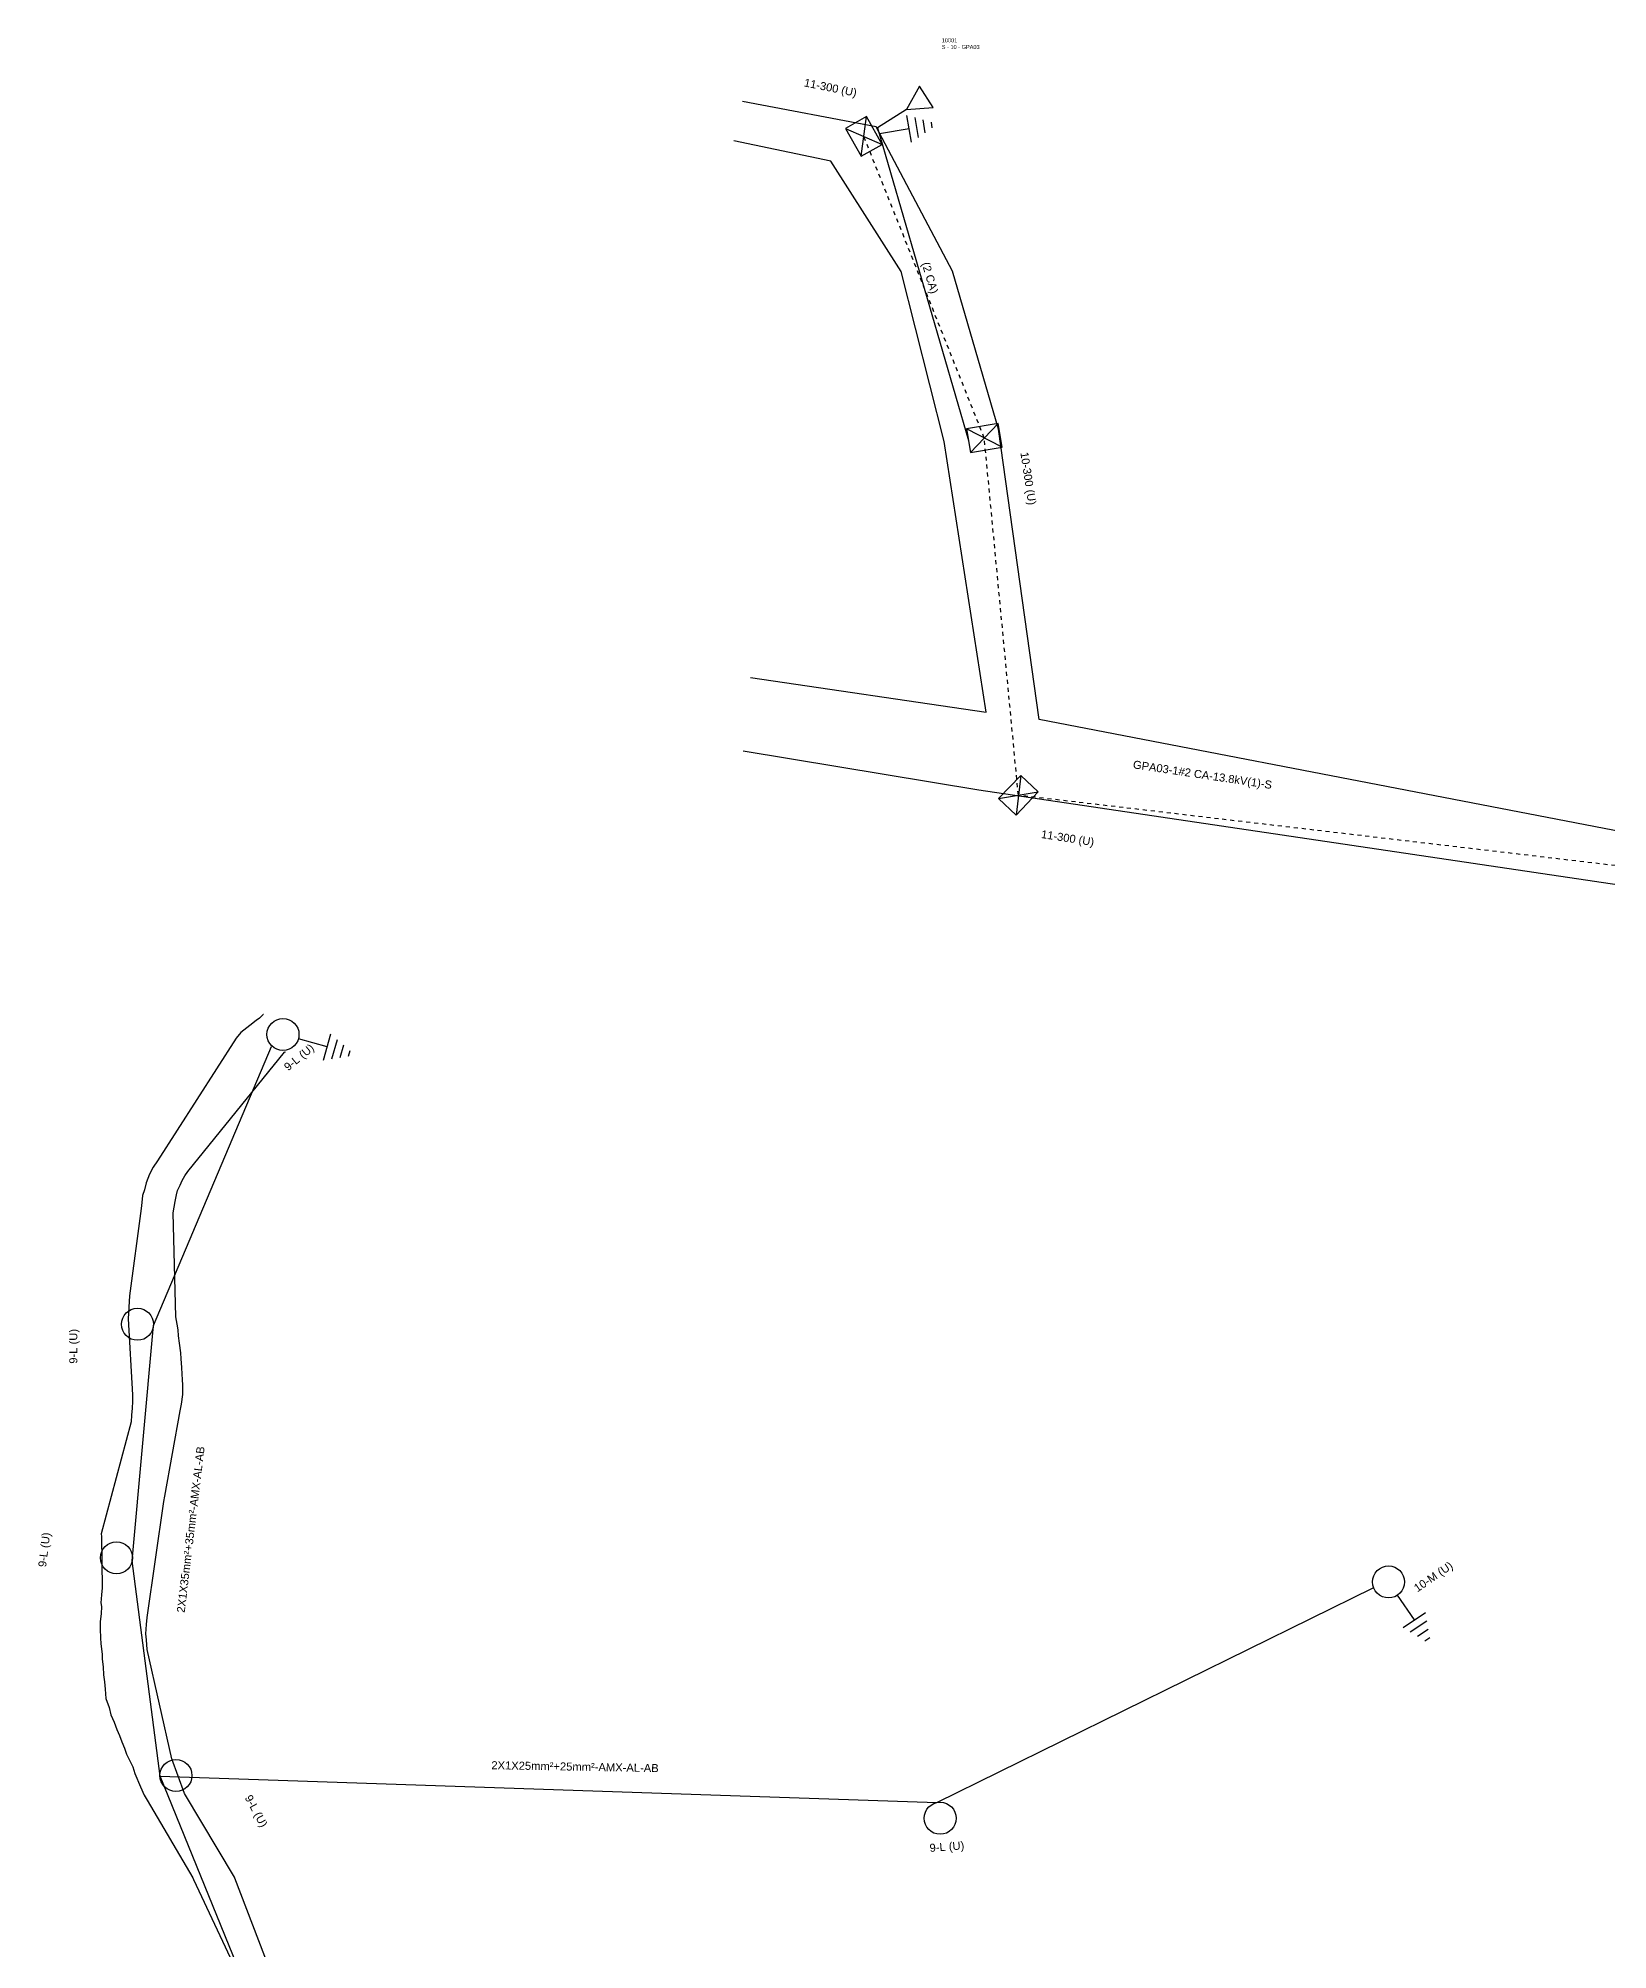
# Model space of a CAD drawing. Header units: millimetres. Extents: x 642261 to 742091, y 6812581 to 6930561.
# Drawn here: x 732574.8 to 732771.1, y 6903805.7 to 6904044.6 of the extents above; entities that cross this region are included whole.
import ezdxf

# ---------------------------------------------------------------- set-up
doc = ezdxf.new("R2010")
doc.units = ezdxf.units.MM
doc.linetypes.add('DASHED', pattern=[1, 0.5, -0.5])
for name, color, linetype in [('aterramento', 7, 'Continuous'), ('Block', 10, 'Continuous'), ('Poste', 10, 'Continuous'), ('TrafoDistAereo', 10, 'Continuous'), ('TrechoPrimarioAereo', 10, 'Continuous'), ('TrechoSecundarioAereo', 10, 'Continuous')]:
    doc.layers.add(name, color=color, linetype=linetype)

# ---------------------------------------------------------------- blocks, each defined once
blk = doc.blocks.new('pod_madeira')
at = {"color": 0, "linetype": 'ByBlock', "lineweight": -2}
blk.add_circle((-0.01, -0.01), 2, dxfattribs=at)
blk = doc.blocks.new('tfd_pod_ce')
at = {"color": 0, "linetype": 'ByBlock', "lineweight": -2}
blk.add_line((6.32, 0), (2, 0), dxfattribs=at)
blk.add_lwpolyline([(6.32, 0), (9.26, -1.59), (9.26, 1.59)], close=True, dxfattribs=at)
blk = doc.blocks.new('atr_aterra')
at = {"color": 0, "linetype": 'ByBlock', "lineweight": -2}
for p, q in [((5.74, 0), (2, 0)), ((5.74, -1.7), (5.74, 1.7)), ((6.7, -1.26), (6.7, 1.26)), ((7.66, -0.81), (7.66, 0.81)), ((8.62, -0.37), (8.62, 0.37))]:
    blk.add_line(p, q, dxfattribs=at)
blk = doc.blocks.new('pod_con_dtt')
at = {"color": 0, "linetype": 'ByBlock', "lineweight": -2}
for p, q in [((-1.5, -2), (1.5, 2)), ((-1.5, 2), (1.5, -2))]:
    blk.add_line(p, q, dxfattribs=at)
blk.add_lwpolyline([(-1.5, -2), (1.5, -2), (1.5, 2), (-1.5, 2)], close=True, dxfattribs=at)

msp = doc.modelspace()

# ---------------------------------------------------------------- linework, layer by layer
at = {"layer": 'Block', "color": 7, "linetype": 'Continuous', "flags": 128}
for points in [[(732810.57, 6903938.08), (732699.99, 6903959.44), (732694.88, 6903995.71), (732689.14, 6904015.47), (732679.6, 6904033.48), (732662.87, 6904036.65)], [(732810.57, 6903938.08), (732699.99, 6903959.44), (732694.88, 6903995.71), (732689.14, 6904015.47), (732679.6, 6904033.48), (732662.87, 6904036.65)], [(732663.9, 6903964.68), (732693.33, 6903960.34), (732688.08, 6903994.16), (732682.7, 6904015.41), (732673.93, 6904029.18), (732661.79, 6904031.75)], [(732663.9, 6903964.68), (732693.33, 6903960.34), (732688.08, 6903994.16), (732682.7, 6904015.41), (732673.93, 6904029.18), (732661.79, 6904031.75)], [(732806.45, 6903931.07), (732776.98, 6903938.04), (732692.42, 6903950.61), (732662.96, 6903955.45)], [(732806.45, 6903931.07), (732776.98, 6903938.04), (732692.42, 6903950.61), (732662.96, 6903955.45)], [(732603, 6903922.58), (732602.95, 6903922.56), (732602.49, 6903922.11), (732602.07, 6903921.83), (732601.3, 6903921.2), (732600.16, 6903920.31), (732599.57, 6903919.61), (732589.76, 6903904.29), (732589.21, 6903903.5), (732588.75, 6903902.59), (732588.34, 6903901.54), (732588.12, 6903900.67), (732587.89, 6903899.95), (732587.78, 6903899.08), (732587.69, 6903898.33), (732586.24, 6903887.39), (732586.08, 6903884.54), (732586.63, 6903875.04), (732586.61, 6903874.19), (732586.58, 6903873.36), (732586.51, 6903872.48), (732586.47, 6903871.66), (732582.72, 6903857.68), (732582.75, 6903857.35), (732582.83, 6903850.91), (732582.74, 6903850.05), (732582.65, 6903849.03), (732582.77, 6903848.59), (732582.7, 6903847.65), (732582.59, 6903846.69), (732582.58, 6903845.76), (732582.62, 6903844.65), (732582.67, 6903843.93), (732582.83, 6903842.61), (732582.84, 6903842.02), (732582.95, 6903841.03), (732583.01, 6903840.05), (732583.14, 6903839.17), (732583.21, 6903838.27), (732583.31, 6903837.09), (732583.69, 6903835.97), (732583.92, 6903835.03), (732584.32, 6903834.14), (732584.65, 6903833.23), (732584.99, 6903832.47), (732585.3, 6903831.68), (732585.64, 6903830.87), (732585.89, 6903830.13), (732586.3, 6903829.28), (732586.67, 6903828.53), (732586.93, 6903827.73), (732587.63, 6903826.03), (732588.1, 6903824.99), (732588.48, 6903824.37), (732594.15, 6903814.67), (732594.25, 6903814.49), (732599.84, 6903802.6)], [(732603, 6903922.58), (732602.95, 6903922.56), (732602.49, 6903922.11), (732602.07, 6903921.83), (732601.3, 6903921.2), (732600.16, 6903920.31), (732599.57, 6903919.61), (732589.76, 6903904.29), (732589.21, 6903903.5), (732588.75, 6903902.59), (732588.34, 6903901.54), (732588.12, 6903900.67), (732587.89, 6903899.95), (732587.78, 6903899.08), (732587.69, 6903898.33), (732586.24, 6903887.39), (732586.08, 6903884.54), (732586.63, 6903875.04), (732586.61, 6903874.19), (732586.58, 6903873.36), (732586.51, 6903872.48), (732586.47, 6903871.66), (732582.72, 6903857.68), (732582.75, 6903857.35), (732582.83, 6903850.91), (732582.74, 6903850.05), (732582.65, 6903849.03), (732582.77, 6903848.59), (732582.7, 6903847.65), (732582.59, 6903846.69), (732582.58, 6903845.76), (732582.62, 6903844.65), (732582.67, 6903843.93), (732582.83, 6903842.61), (732582.84, 6903842.02), (732582.95, 6903841.03), (732583.01, 6903840.05), (732583.14, 6903839.17), (732583.21, 6903838.27), (732583.31, 6903837.09), (732583.69, 6903835.97), (732583.92, 6903835.03), (732584.32, 6903834.14), (732584.65, 6903833.23), (732584.99, 6903832.47), (732585.3, 6903831.68), (732585.64, 6903830.87), (732585.89, 6903830.13), (732586.3, 6903829.28), (732586.67, 6903828.53), (732586.93, 6903827.73), (732587.63, 6903826.03), (732588.1, 6903824.99), (732588.48, 6903824.37), (732594.15, 6903814.67), (732594.25, 6903814.49), (732599.84, 6903802.6)], [(732603.93, 6903802.91), (732599.4, 6903814.63), (732599.36, 6903814.76), (732593.13, 6903825.2), (732591.56, 6903829.53), (732588.48, 6903843.21), (732588.39, 6903844.41), (732588.29, 6903845.17), (732588.39, 6903846.32), (732588.48, 6903847.23), (732590.53, 6903861.72), (732590.67, 6903862.39), (732592.6, 6903873.02), (732592.74, 6903873.87), (732592.9, 6903875.07), (732592.91, 6903876.24), (732592.89, 6903876.93), (732592.84, 6903877.62), (732592.79, 6903878.44), (732592.7, 6903879.54), (732592.67, 6903880.27), (732592.52, 6903881.47), (732592.39, 6903882.41), (732592.32, 6903883.17), (732592.22, 6903883.86), (732592.06, 6903884.79), (732591.7, 6903897.77), (732591.94, 6903899.18), (732592.14, 6903900.03), (732592.27, 6903900.56), (732592.57, 6903901.22), (732592.84, 6903901.81), (732593.17, 6903902.4), (732593.55, 6903902.95), (732605.62, 6903917.84), (732605.7, 6903917.88), (732605.71, 6903917.87)], [(732603.93, 6903802.91), (732599.4, 6903814.63), (732599.36, 6903814.76), (732593.13, 6903825.2), (732591.56, 6903829.53), (732588.48, 6903843.21), (732588.39, 6903844.41), (732588.29, 6903845.17), (732588.39, 6903846.32), (732588.48, 6903847.23), (732590.53, 6903861.72), (732590.67, 6903862.39), (732592.6, 6903873.02), (732592.74, 6903873.87), (732592.9, 6903875.07), (732592.91, 6903876.24), (732592.89, 6903876.93), (732592.84, 6903877.62), (732592.79, 6903878.44), (732592.7, 6903879.54), (732592.67, 6903880.27), (732592.52, 6903881.47), (732592.39, 6903882.41), (732592.32, 6903883.17), (732592.22, 6903883.86), (732592.06, 6903884.79), (732591.7, 6903897.77), (732591.94, 6903899.18), (732592.14, 6903900.03), (732592.27, 6903900.56), (732592.57, 6903901.22), (732592.84, 6903901.81), (732593.17, 6903902.4), (732593.55, 6903902.95), (732605.62, 6903917.84), (732605.7, 6903917.88), (732605.71, 6903917.87)]]:
    msp.add_lwpolyline(points, dxfattribs=at)
at = {"layer": 'TrechoPrimarioAereo', "color": 4, "linetype": 'DASHED', "flags": 128}
for points in [[(732693.11, 6903994.6), (732678.05, 6904032.29)], [(732697.37, 6903949.96), (732693.11, 6903994.6)], [(732776.99, 6903940.58), (732697.37, 6903949.96)]]:
    msp.add_lwpolyline(points, dxfattribs=at)
at = {"layer": 'TrechoSecundarioAereo', "color": 5, "linetype": 'Continuous', "flags": 128}
for points in [[(732679.74, 6904033.36), (732691.14, 6903994.27)], [(732589.25, 6903883.71), (732604.01, 6903918.5533)], [(732586.59, 6903854.28), (732589.25, 6903883.71)], [(732590.07, 6903827.39), (732586.59, 6903854.28)], [(732687.18, 6903824.08), (732741.7045, 6903850.9263)], [(732602.26, 6903797.48), (732590.07, 6903827.39)], [(732590.07, 6903827.39), (732687.18, 6903824.08)], [(732602.26, 6903797.48), (732590.07, 6903827.39)], [(732590.07, 6903827.39), (732687.18, 6903824.08)]]:
    msp.add_lwpolyline(points, dxfattribs=at)

# ---------------------------------------------------------------- block references
at = {"layer": 'aterramento', "color": 7}
for p, rotation in [((732678.05, 6904032.29), 9.5), ((732605.45, 6903920.08), 344.1), ((732743.66, 6903851.66), 304)]:
    msp.add_blockref('atr_aterra', p, dxfattribs=dict(at, rotation=rotation))
at = {"layer": 'Poste', "color": 7}
for p, rotation in [((732678.05, 6904032.29), 29.4), ((732693.11, 6903994.6), 99.5), ((732697.37, 6903949.96), 316.4)]:
    msp.add_blockref('pod_con_dtt', p, dxfattribs=dict(at, rotation=rotation))
for p in [(732605.45, 6903920.08), (732587.26, 6903883.86), (732584.63, 6903854.67), (732743.66, 6903851.66), (732592.07, 6903827.47), (732592.07, 6903827.47), (732687.6, 6903822.13), (732687.6, 6903822.13)]:
    msp.add_blockref('pod_madeira', p, dxfattribs=at)
at = {"layer": 'TrafoDistAereo', "color": 1, "rotation": 32.29999999999999}
msp.add_blockref('tfd_pod_ce', (732678.05, 6904032.29), dxfattribs=at)

# ---------------------------------------------------------------- texts
at = {"layer": 'Poste', "color": 7, "char_height": 1, "attachment_point": 7}
for s, insert, width, rotation in [('{\\fArial|b0|i0;11-300 (U)}', (732670.45, 6904038.26), 10, 348.7), ('{\\fArial|b0|i0;10-300 (U)}', (732697.32, 6903992.72), 10, 278.7), ('{\\fArial|b0|i0;11-300 (U)}', (732700.11, 6903944.33), 10, 351.3), ('{\\fArial|b0|i0;9-L (U)}', (732606.27, 6903915.22), 7, 39.4), ('{\\fArial|b0|i0;9-L (U)}', (732580.0281, 6903878.924), 7, 90), ('{\\fArial|b0|i0;9-L (U)}', (732576.1182, 6903853.4268), 7, 83.1), ('{\\fArial|b0|i0;10-M (U)}', (732747.42, 6903850.09), 8, 34.4), ('{\\fArial|b0|i0;9-L (U)}', (732600.3627, 6903824.5584), 7, 298.4), ('{\\fArial|b0|i0;9-L (U)}', (732600.3627, 6903824.5584), 7, 298.4), ('{\\fArial|b0|i0;9-L (U)}', (732686.33, 6903817.61), 7, 4.5), ('{\\fArial|b0|i0;9-L (U)}', (732686.33, 6903817.61), 7, 4.5)]:
    msp.add_mtext(s, dxfattribs=dict(at, insert=insert, width=width, rotation=rotation))
at = {"layer": 'TrafoDistAereo', "color": 1, "insert": (732687.79, 6904043.21), "char_height": 0.5, "width": 10.5, "attachment_point": 7}
msp.add_mtext('{\\fArial|b0|i0;10001\\PS - 10 - GPA03}', dxfattribs=at)
at = {"layer": 'TrechoPrimarioAereo', "color": 4, "linetype": 'DASHED', "insert": (732711.6, 6903953.04), "char_height": 1, "width": 24, "attachment_point": 7, "rotation": 351.5}
msp.add_mtext('{\\fArial|b0|i0;GPA03-1#2 CA-13.8kV(1)-S}', dxfattribs=at)
at = {"layer": 'TrechoSecundarioAereo', "color": 5, "linetype": 'Continuous', "char_height": 1, "attachment_point": 7}
for s, insert, width, rotation in [('{\\fArial|b0|i0;(2 CA) }', (732684.99, 6904016.33), 7, 286.5), ('{\\fArial|b0|i0;2X1X35mm²+35mm²-AMX-AL-AB  }', (732593.1572, 6903847.76), 27, 83.1), ('{\\fArial|b0|i0;2X1X25mm²+25mm²-AMX-AL-AB  }', (732631.48, 6903828.24), 27, 359), ('{\\fArial|b0|i0;2X1X25mm²+25mm²-AMX-AL-AB  }', (732631.48, 6903828.24), 27, 359)]:
    msp.add_mtext(s, dxfattribs=dict(at, insert=insert, width=width, rotation=rotation))

doc.saveas('drawing.dxf')
